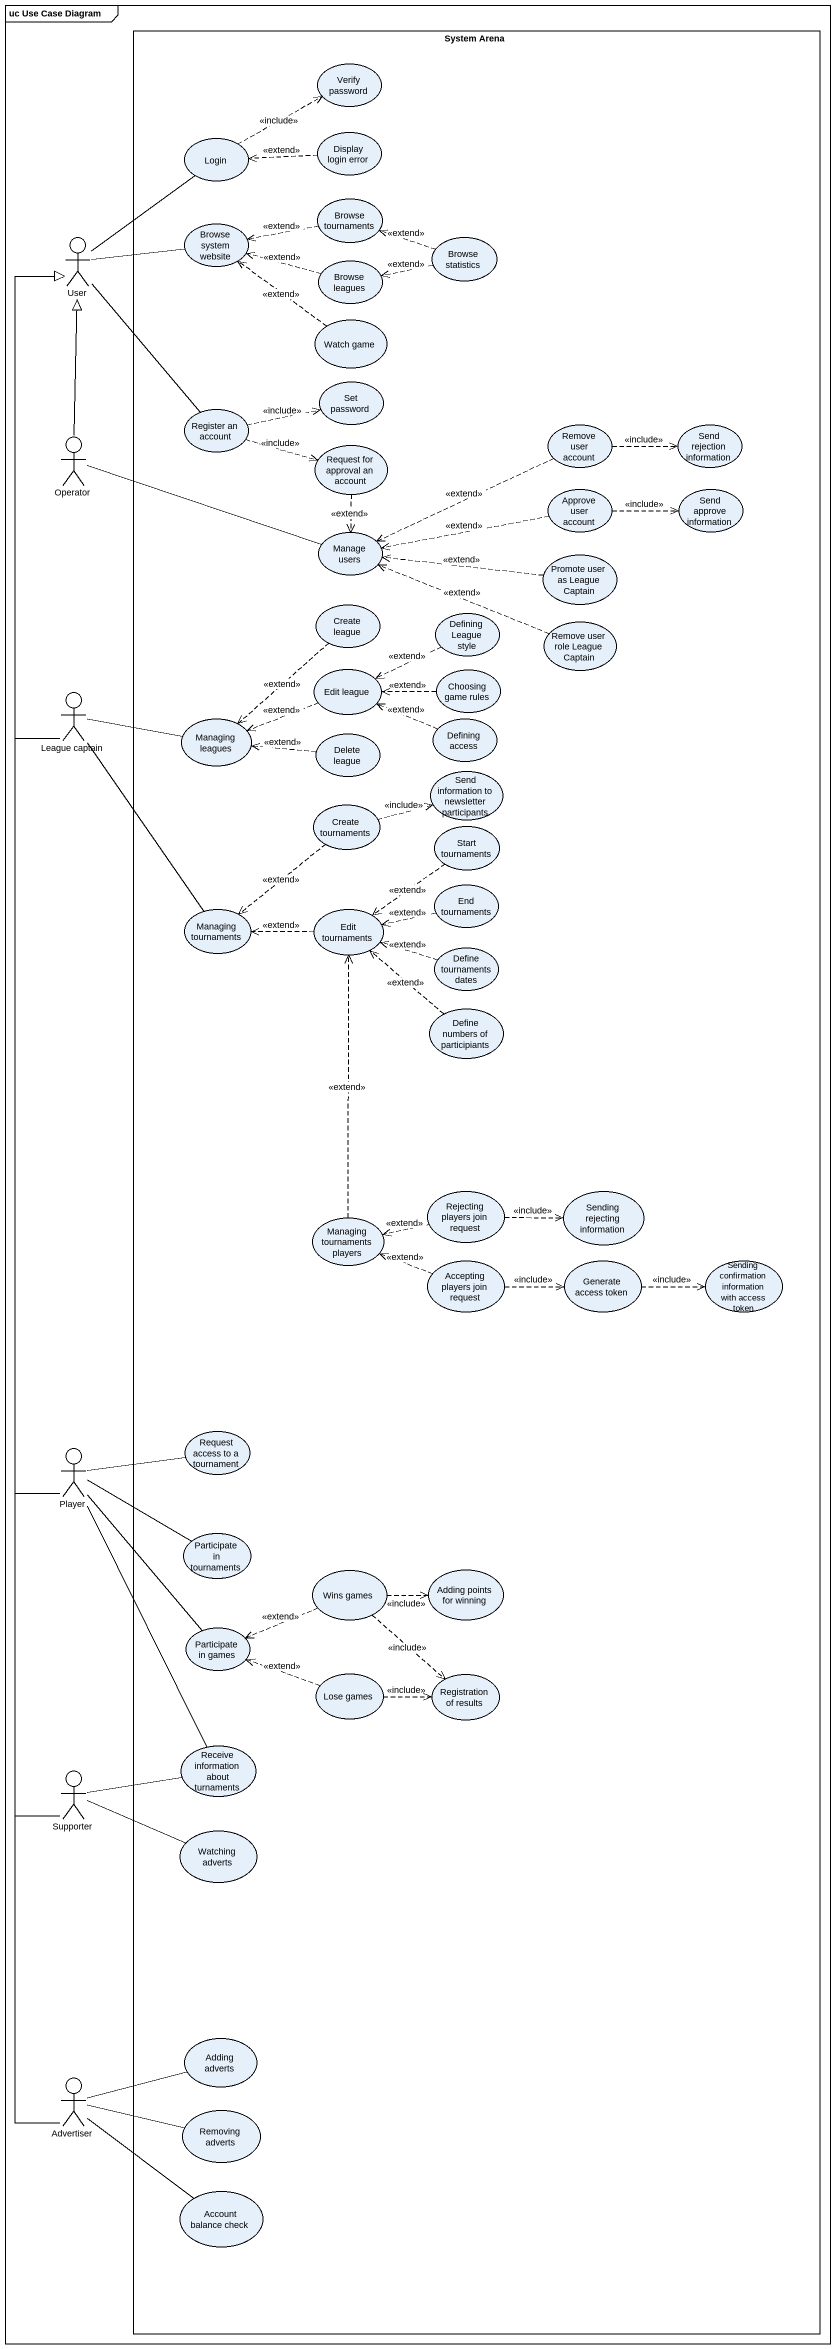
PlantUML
@startuml
mainframe uc Use Case Diagram
rectangle "System Arena" as System_Arena {
  usecase "Verify password" as Verify_password
  usecase Login
  usecase "Display login error" as Display_login_error
  usecase "Browse tournaments" as Browse_tournaments
  usecase "Browse system website" as Browse_system_website
  usecase "Browse statistics" as Browse_statistics
  usecase "Browse leagues" as Browse_leagues
  usecase "Watch game" as Watch_game
  usecase "Set password" as Set_password
  usecase "Register an account" as Register_an_account
  usecase "Remove user account" as Remove_user_account
  usecase "Send rejection information" as Send_rejection_information
  usecase "Request for approval an account" as Request_for_approval_an
  usecase "Approve user account" as Approve_user_account
  usecase "Send approve information" as Send_approve_information
  usecase "Manage users" as Manage_users
  usecase "Promote user as League Captain" as Promote_user_as_League
  usecase "Create league" as Create_league
  usecase "Defining League style" as Defining_League_style
  usecase "Remove user role League Captain" as Remove_user_role_League
  usecase "Edit league" as Edit_league
  usecase "Choosing game rules" as Choosing_game_rules
  usecase "Managing leagues" as Managing_leagues
  usecase "Delete league" as Delete_league
  usecase "Defining access" as Defining_access
  usecase "Send information to newsletter participants" as Send_information_to
  usecase "Create tournaments" as Create_tournaments
  usecase "Start tournaments" as Start_tournaments
  usecase "End tournaments" as End_tournaments
  usecase "Managing tournaments" as Managing_tournaments
  usecase "Edit tournaments" as Edit_tournaments
  usecase "Define tournaments dates" as Define_tournaments_dates
  usecase "Define numbers of participiants" as Define_numbers_of
  usecase "Rejecting players join request" as Rejecting_players_join
  usecase "Sending rejecting information" as Sending_rejecting
  usecase "Managing tournaments players" as Managing_tournaments_players
  usecase "Accepting players join request" as Accepting_players_join
  usecase "Generate access token" as Generate_access_token
  usecase "Sending confirmation information with access token" as Sending_confirmation
  usecase "Request access to a tournament" as Request_access_to_a
  usecase "Participate in tournaments" as Participate_in_tournaments
  usecase "Wins games" as Wins_games
  usecase "Adding points for winning" as Adding_points_for_winning
  usecase "Participate in games" as Participate_in_games
  usecase "Lose games" as Lose_games
  usecase "Registration of results" as Registration_of_results
  usecase "Receive information about turnaments" as Receive_information_about
  usecase "Watching adverts" as Watching_adverts
  usecase "Adding adverts" as Adding_adverts
  usecase "Removing adverts" as Removing_adverts
  usecase "Account balance check" as Account_balance_check
}
actor User
actor Operator
actor "League captain" as League_captain
actor Player
actor Supporter
actor Advertiser
Login .right.> Verify_password : <<include>>
Display_login_error .left.> Login : <<extend>>
Browse_tournaments .left.> Browse_system_website : <<extend>>
User -up- Login
User -right- Browse_system_website
User -- Register_an_account
Browse_statistics .left.> Browse_tournaments : <<extend>>
Browse_statistics .left.> Browse_leagues : <<extend>>
Browse_leagues .left.> Browse_system_website : <<extend>>
Watch_game .up.> Browse_system_website : <<extend>>
Register_an_account .right.> Set_password : <<include>>
Register_an_account .right.> Request_for_approval_an : <<include>>
Remove_user_account .right.> Send_rejection_information : <<include>>
Remove_user_account .left.> Manage_users : <<extend>>
Operator -up-|> User
Operator -right- Manage_users
Request_for_approval_an ..> Manage_users : <<extend>>
Approve_user_account .right.> Send_approve_information : <<include>>
Approve_user_account .left.> Manage_users : <<extend>>
Promote_user_as_League .left.> Manage_users : <<extend>>
Create_league ..> Managing_leagues : <<extend>>
Defining_League_style .left.> Edit_league : <<extend>>
Remove_user_role_League .left.> Manage_users : <<extend>>
League_captain -up-|> User
League_captain -right- Managing_leagues
League_captain -- Managing_tournaments
Edit_league .left.> Managing_leagues : <<extend>>
Choosing_game_rules .left.> Edit_league : <<extend>>
Delete_league .left.> Managing_leagues : <<extend>>
Defining_access .left.> Edit_league : <<extend>>
Create_tournaments .right.> Send_information_to : <<include>>
Create_tournaments ..> Managing_tournaments : <<extend>>
Start_tournaments ..> Edit_tournaments : <<extend>>
End_tournaments .left.> Edit_tournaments : <<extend>>
Edit_tournaments .left.> Managing_tournaments : <<extend>>
Define_tournaments_dates .left.> Edit_tournaments : <<extend>>
Define_numbers_of .up.> Edit_tournaments : <<extend>>
Rejecting_players_join .right.> Sending_rejecting : <<include>>
Rejecting_players_join .left.> Managing_tournaments_players : <<extend>>
Managing_tournaments_players .up.> Edit_tournaments : <<extend>>
Accepting_players_join .left.> Managing_tournaments_players : <<extend>>
Accepting_players_join .right.> Generate_access_token : <<include>>
Generate_access_token .right.> Sending_confirmation : <<include>>
Player -up-|> User
Player -right- Request_access_to_a
Player -right- Participate_in_tournaments
Player -- Participate_in_games
Player -- Receive_information_about
Wins_games .right.> Adding_points_for_winning : <<include>>
Wins_games .left.> Participate_in_games : <<extend>>
Wins_games ..> Registration_of_results : <<include>>
Lose_games .left.> Participate_in_games : <<extend>>
Lose_games .right.> Registration_of_results : <<include>>
Supporter -up-|> User
Supporter -right- Receive_information_about
Supporter -right- Watching_adverts
Advertiser -up-|> User
Advertiser -right- Adding_adverts
Advertiser -right- Removing_adverts
Advertiser -- Account_balance_check
@enduml
